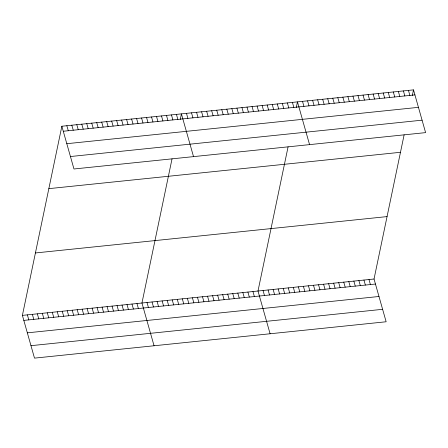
<?xml version="1.0" encoding="UTF-8"?>
<svg xmlns="http://www.w3.org/2000/svg" width="448" height="448" viewBox="0 0 448 448"><rect width="100%" height="100%" fill="white"/><g stroke="black" fill="none" stroke-linecap="round" stroke-linejoin="round"><path stroke-width="0.67" d="M404.124 134.814L374.035 279.014L386.137 321.765L34.496 358.126L22.4 315.375L61.863 126.235L413.504 89.874L425.6 132.625L73.965 168.986L61.863 126.235M172.043 158.81L141.954 303.01L154.056 345.766M180.247 119.487L181.423 113.87L193.519 156.626M288.086 146.81L257.998 291.01L270.094 333.766M296.29 107.486L297.461 101.87L309.562 144.626M412.328 95.491L413.504 89.874M63.286 131.253L414.921 94.892M66.808 143.702L418.443 107.346M70.442 156.531L422.078 120.176M48.843 188.647L400.478 152.292M35.426 252.958L387.061 216.597M22.4 315.375L374.035 279.014M23.822 320.393L375.458 284.032M27.345 332.842L378.98 296.486M30.974 345.677L382.609 309.316M408.458 90.395L409.875 95.413M403.413 90.916L404.83 95.934M398.367 91.437L399.784 96.454M393.322 91.958L394.738 96.975M388.276 92.484L389.698 97.502M383.23 93.005L384.653 98.022M378.185 93.526L379.607 98.543M373.139 94.046L374.562 99.064M368.094 94.567L369.516 99.585M363.048 95.088L364.47 100.106M358.002 95.609L359.425 100.632M352.957 96.135L354.379 101.153M347.911 96.656L349.334 101.674M342.871 97.177L344.288 102.194M337.826 97.698L339.242 102.715M332.78 98.218L334.197 103.236M327.734 98.739L329.151 103.757M322.689 99.266L324.106 104.283M368.99 279.535L370.412 284.553M317.643 99.786L319.06 104.804M363.944 280.056L365.366 285.074M312.598 100.307L314.02 105.325M358.898 280.577L360.321 285.594M307.552 100.828L308.974 105.846M353.853 281.098L355.275 286.115M302.506 101.349L303.929 106.366M348.813 281.624L350.23 286.642M343.767 282.145L345.184 287.162M292.415 102.396L293.838 107.414M338.722 282.666L340.138 287.683M287.37 102.917L288.792 107.934M333.676 283.186L335.093 288.204M282.324 103.438L283.746 108.455M328.63 283.707L330.047 288.725M277.278 103.958L278.701 108.976M323.585 284.228L325.002 289.246M272.238 104.479L273.655 109.497M318.539 284.754L319.962 289.772M267.193 105L268.61 110.018M313.494 285.275L314.916 290.293M262.147 105.521L263.564 110.544M308.448 285.796L309.87 290.814M257.102 106.047L258.518 111.065M303.402 286.317L304.825 291.334M252.056 106.568L253.473 111.586M298.357 286.838L299.779 291.855M247.01 107.089L248.427 112.106M293.311 287.358L294.734 292.376M241.965 107.61L243.382 112.627M288.266 287.879L289.688 292.902M236.919 108.13L238.342 113.148M283.22 288.406L284.642 293.423M231.874 108.651L233.296 113.669M278.174 288.926L279.597 293.944M226.828 109.178L228.25 114.195M273.134 289.447L274.551 294.465M221.782 109.698L223.205 114.716M268.089 289.968L269.506 294.986M216.737 110.219L218.159 115.237M263.043 290.489L264.46 295.506M211.691 110.74L213.114 115.758M206.646 111.261L208.068 116.278M252.952 291.536L254.369 296.554M201.6 111.782L203.022 116.799M247.906 292.057L249.323 297.074M196.56 112.308L197.977 117.326M242.861 292.578L244.283 297.595M191.514 112.829L192.931 117.846M237.815 293.098L239.238 298.116M186.469 113.35L187.886 118.367M232.77 293.619L234.192 298.637M227.724 294.14L229.146 299.158M176.439 114.386L177.862 119.403M222.678 294.666L224.101 299.684M171.461 114.901L172.878 119.918M217.633 295.187L219.055 300.205M166.477 115.416L167.899 120.434M212.587 295.708L214.01 300.726M161.498 115.931L162.915 120.949M207.542 296.229L208.964 301.246M156.514 116.446L157.937 121.464M202.502 296.75L203.918 301.767M151.53 116.962L152.953 121.979M146.552 117.477L147.969 122.494M197.456 297.27L198.873 302.288M141.568 117.992L142.99 123.01M192.41 297.791L193.827 302.814M136.59 118.507L138.006 123.525M187.365 298.318L188.782 303.335M131.606 119.022L133.028 124.04M182.319 298.838L183.736 303.856M126.627 119.538L128.044 124.555M177.274 299.359L178.69 304.377M121.643 120.053L123.066 125.07M172.228 299.88L173.645 304.898M116.665 120.568L118.082 125.586M167.182 300.401L168.605 305.418M111.681 121.083L113.103 126.101M162.137 300.922L163.559 305.939M106.697 121.598L108.119 126.616M157.091 301.448L158.514 306.466M101.718 122.114L103.135 127.131M152.046 301.969L153.468 306.986M96.734 122.629L98.157 127.646M147 302.49L148.422 307.507M91.756 123.144L93.173 128.162M86.772 123.659L88.194 128.677M136.976 303.526L138.393 308.543M81.794 124.174L83.21 129.192M131.992 304.041L133.414 309.058M76.81 124.69L78.232 129.707M127.014 304.556L128.43 309.574M71.831 125.205L73.248 130.222M122.03 305.071L123.452 310.089M66.847 125.72L68.27 130.738M117.051 305.586L118.468 310.604M112.067 306.102L113.49 311.119M107.083 306.617L108.506 311.634M102.105 307.132L103.522 312.15M97.121 307.647L98.543 312.665M92.142 308.162L93.559 313.18M87.158 308.678L88.581 313.695M82.18 309.193L83.597 314.21M77.196 309.708L78.618 314.726M72.218 310.223L73.634 315.241M67.234 310.738L68.656 315.756M62.25 311.254L63.672 316.271M57.271 311.769L58.688 316.786M52.287 312.284L53.71 317.302M47.309 312.799L48.726 317.817M42.325 313.314L43.747 318.332M37.346 313.83L38.763 318.847M32.362 314.345L33.785 319.362M27.384 314.86L28.801 319.878"/></g></svg>
